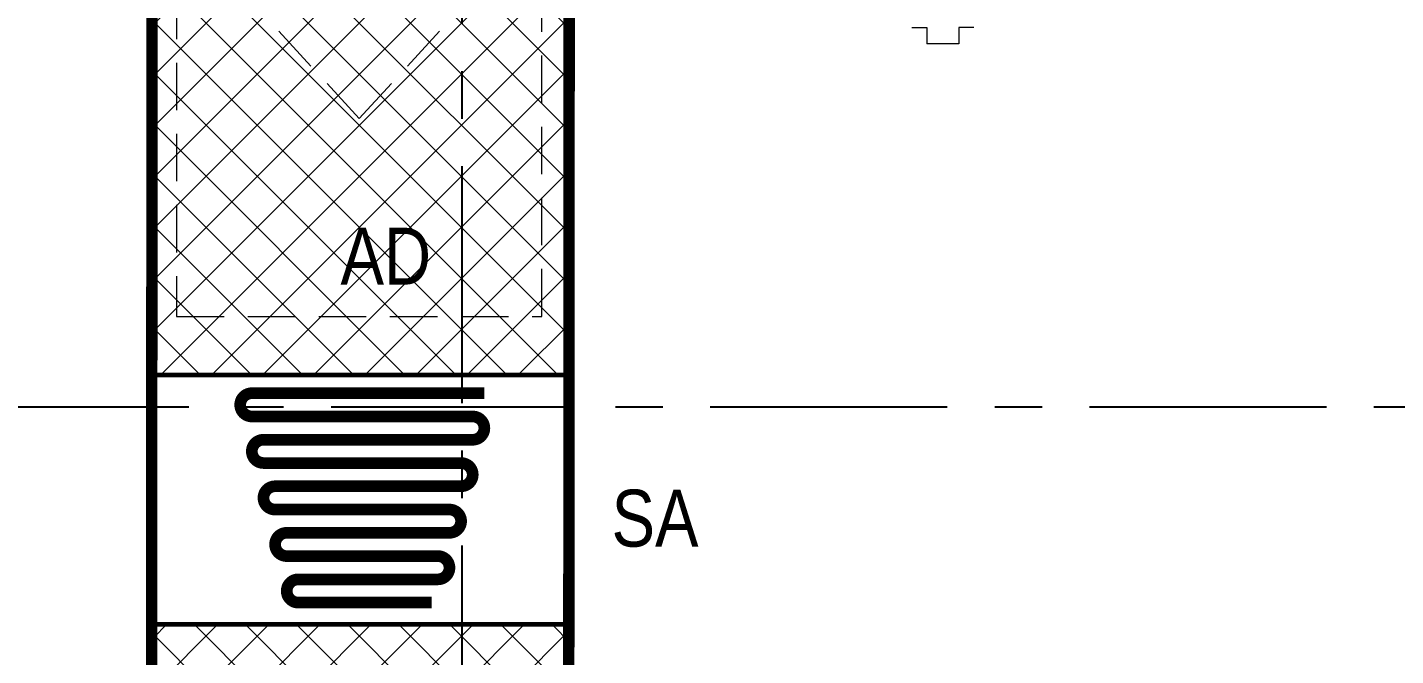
# Model space of a CAD drawing. Header units: metres. Extents: x 841183 to 1048542, y 259326 to 317714.
# Drawn here: x 1008734 to 1012342, y 300526 to 302183 of the extents above; entities that cross this region are included whole.
import ezdxf
from ezdxf.enums import TextEntityAlignment as Align

# ---------------------------------------------------------------- set-up
doc = ezdxf.new("R2010")
doc.units = ezdxf.units.M
for name, pattern in [('( Hidden )', [0.375, 0.25, -0.125]), ('1', [0, 0, 0]), ('HIDDEN', [0.375, 0.25, -0.125]), ('VILLA AXIS$0$CENTER', [2, 1.25, -0.25, 0.25, -0.25])]:
    doc.linetypes.add(name, pattern=pattern)
for name, color, linetype, lineweight in [('0_RA DUCT', 5, '1', 0), ('0_SA DUCT', 76, '1', 0), ('0_SOUND ATTENUATORS', 22, 'Continuous', 0)]:
    doc.layers.add(name, color=color, linetype=linetype, lineweight=lineweight)
for name, color, linetype in [('A-AXIS LINE', 253, 'Continuous'), ('PDF2_Geometry', 7, 'Continuous'), ('RETURN AIR DUCT', 160, 'HIDDEN'), ('TEXT', 7, 'Continuous')]:
    doc.layers.add(name, color=color, linetype=linetype)
doc.layers.add('A-REFLECT DOWN', color=252, linetype='Continuous', transparency=0.6)
doc.styles.add('romans', font='romans.shx', dxfattribs={"width": 0.85})
doc.styles.get("Standard").update_dxf_attribs({"font": 'ARIALN.TTF'})

# ---------------------------------------------------------------- blocks, each defined once
blk = doc.blocks.new('A$C46a051ea')
at = {"layer": 'PDF2_Geometry', "lineweight": 5}
for points in [[(3707.7, -1344.4), (3747.5, -1344.4)], [(3747.5, -1344.4), (3747.5, -1388.1)], [(3871.7, -1344.4), (3832, -1344.4)], [(3832, -1344.4), (3832, -1388.1)], [(3832, -1388.1), (3747.5, -1388.1)]]:
    blk.add_lwpolyline(points, dxfattribs=at)
blk = doc.blocks.new('A$C7e522e96')
at = {"layer": '0_SOUND ATTENUATORS', "const_width": 13.3}
blk.add_lwpolyline([(-602.5, -719.9), (-602.5, 0), (602.5, 0), (602.5, -719.9)], close=True, dxfattribs=at)
at = {"layer": '0_SOUND ATTENUATORS', "const_width": 33.7}
blk.add_lwpolyline([(200.2, -657.6), (-184.7, -657.6, -1), (-184.7, -590.4), (218.1, -590.4, 1), (218.1, -523.2), (-218.3, -523.2, -1), (-218.3, -456), (251.7, -456, 1), (251.7, -388.8), (-251.9, -388.8, -1), (-251.9, -321.6), (285.3, -321.6, 1), (285.3, -254.4), (-285.5, -254.4, -1), (-285.5, -187.2), (318.9, -187.2, 1), (318.9, -120), (-319.1, -120, -1), (-319.1, -52.8), (352.5, -52.8)], format="xyb", dxfattribs=at)
blk = doc.blocks.new('A$C73141abc')
at = {"layer": '0_RA DUCT'}
h = blk.add_hatch(dxfattribs=at)
h.set_pattern_fill('ANSI37', color=8, scale=30)
h.set_pattern_definition([(45, (-1017144.81, -269488.94), (-67.351921, 67.351921), []), (135, (-1017144.81, -269488.94), (-67.351921, -67.351921), [])])
h.paths.add_polyline_path([(-1081.6, -9174.5), (-1081.6, -10401.7), (18.4, -10401.7), (18.4, -9174.5)])
h.paths.add_polyline_path([(-1081.6, -63.1), (-1081.6, -8517.3), (18.4, -8517.3), (18.4, -63.1)])
at = {"layer": '0_SA DUCT', "color": 7, "linetype": '( Hidden )', "ltscale": 500}
for q in [(-1021.2, -7319.2, 123.9), (-58.5, -7319.2, 123.9)]:
    blk.add_line((-539.8, -7841.1, 123.9), q, dxfattribs=at)
at = {"layer": '0_SA DUCT', "color": 7, "linetype": '( Hidden )', "ltscale": 500, "elevation": 123.9}
blk.add_lwpolyline([(-58.5, -8363), (-58.5, -7319.2), (-1021.2, -7319.2), (-1021.2, -8363)], close=True, dxfattribs=at)
at = {"layer": 'RETURN AIR DUCT', "const_width": 30}
for points in [[(168.4, -63.1), (-1081.6, -63.1), (-1087.8, -10401.7)], [(18.4, -63.1), (12.2, -10401.7)]]:
    blk.add_lwpolyline(points, dxfattribs=at)
blk.add_blockref('A$C46a051ea', (-2790.7, -6256.6))
at = {"xscale": 0.9129065920441035, "yscale": 0.9129065920441035, "zscale": 0.9129065920441035}
blk.add_blockref('A$C7e522e96', (-531.6, -8517.3), dxfattribs=at)
at = {"layer": 'TEXT', "char_height": 150, "width": 345.656, "attachment_point": 1}
for s, insert in [('AD', (-589, -8129.1)), ('SA', (125.7, -8819.9))]:
    blk.add_mtext(s, dxfattribs=dict(at, insert=insert))
blk = doc.blocks.new('A$C51a5b08a')
at = {"layer": 'A-AXIS LINE', "linetype": 'VILLA AXIS$0$CENTER', "ltscale": 500}
for p, q in [((-28220.4, 5133.1, -106), (-28220.4, -19512.3, -125.6)), ((-40565.7, -10501.7, -193.6), (9544.5, -10501.7, -80))]:
    blk.add_line(p, q, dxfattribs=at)
at = {"color": 252, "style": 'romans', "width": 0.8}
blk.add_attdef('RD01', text='', height=225, dxfattribs=at).set_placement((-31176.6, -17501.4, -38.4), align=Align.MIDDLE_CENTER)
blk = doc.blocks.new('A$C10b3fa2f')
at = {"layer": 'A-REFLECT DOWN'}
h = blk.add_hatch(dxfattribs=at)
h.set_pattern_fill('AR-HBONE', color=256, scale=75, style=0)
h.set_pattern_definition([(45, (-872853.3, -501345.44), (0, 424.26407), [900, -300]), (135, (-872641.16, -501133.3), (3e-14, 424.26407), [900, -300])])
h.paths.add_polyline_path([(-40951.9, -7637.1), (-40445.1, -7637.1), (-40278.2, -7926.1), (-40445.1, -8215.1), (-40951.9, -8215.1), (-41118.8, -7926.1)])
edge = h.paths.add_edge_path()
edge.add_line((-40250.6, -6912.7), (-42275.6, -6912.7))
edge.add_line((-42275.6, -6912.7), (-42275.6, -105.8))
edge.add_line((-42275.6, -105.8), (-42275.6, 38.9))
edge.add_line((-42275.6, 38.9), (-43125, 38.9))
edge.add_line((-43125, 38.9), (-43125, -30517.1))
edge.add_line((-43125, -30517.1), (-43000, -30517.1))
edge.add_line((-43000, -30517.1), (-43000, -32386.1))
edge.add_line((-43000, -32386.1), (-6450, -32386.1))
edge.add_arc((-6450, -25886.1), 6500, 270, 360)
edge.add_line((50, -25886.1), (50, -22117.5))
edge.add_line((50, -22117.5), (-3025.4, -22117.5))
edge.add_line((-3025.4, -22117.5), (-3025.4, -31367.5))
edge.add_line((-3025.4, -31367.5), (-37875.6, -31367.3))
edge.add_line((-37875.6, -31367.3), (-37875.6, -22117.5))
edge.add_line((-37875.6, -22117.5), (-40250.6, -22117.5))
edge.add_line((-40250.6, -22117.5), (-40250.6, -6912.7))

msp = doc.modelspace()

# ---------------------------------------------------------------- block references
at = {"color": 2}
msp.add_blockref('A$C10b3fa2f', (1038100.4, 311684, -216), dxfattribs=at)

# ---------------------------------------------------------------- next in the draw order: block references
msp.add_blockref('A$C51a5b08a', (1038100.4, 311683.9, -103.7), dxfattribs=at)

# ---------------------------------------------------------------- next in the draw order: block references
msp.add_blockref('A$C73141abc', (1010148.8, 309783.8, -104.6))

doc.saveas('drawing.dxf')
